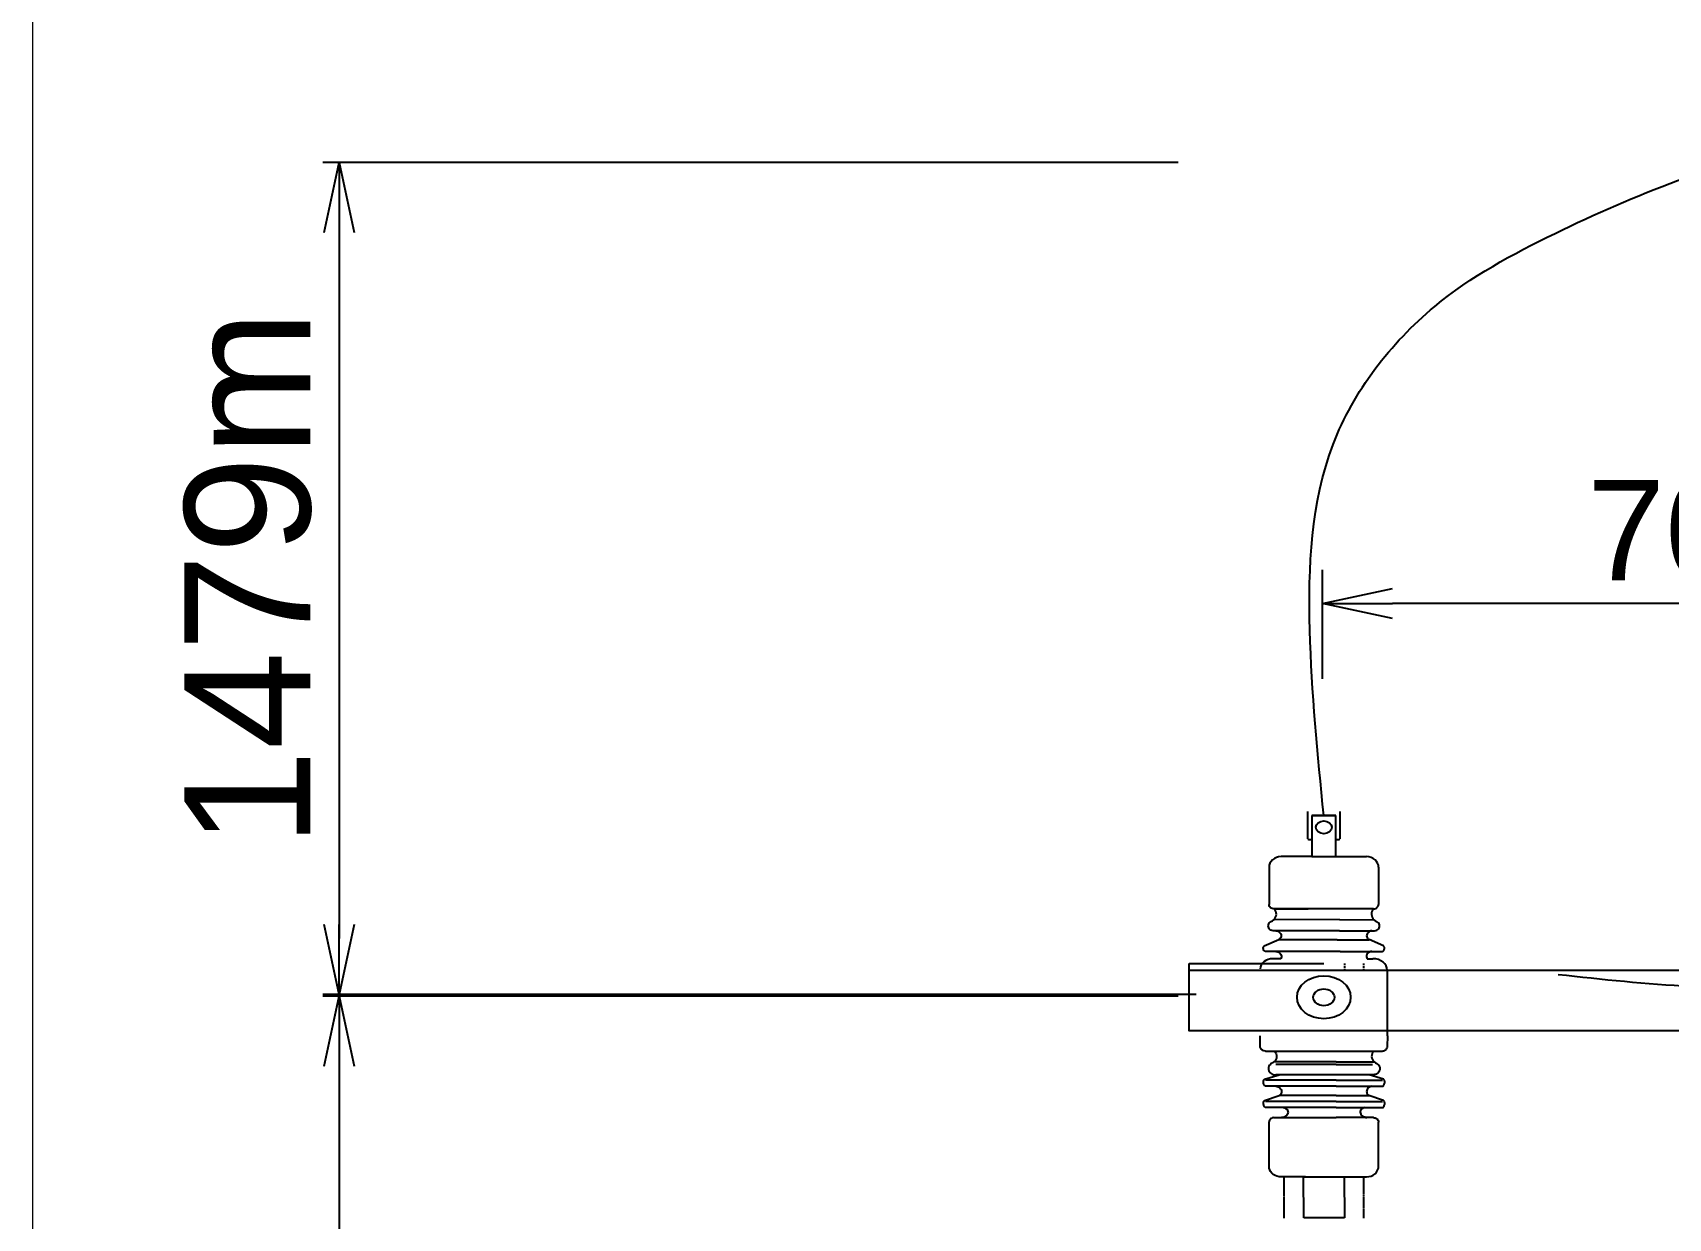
# Model space of a CAD drawing. Header units: millimetres. Extents: x 168 to 394, y 129 to 255.
# Drawn here: x 167.524 to 169.865, y 232.088 to 233.785 of the extents above; entities that cross this region are included whole.
import ezdxf

# ---------------------------------------------------------------- set-up
doc = ezdxf.new("R2010")
doc.units = ezdxf.units.MM
doc.layers.get('Defpoints').update_dxf_attribs({"color": 1})
for name, color, linetype, lineweight in [('Cotas', 255, 'Continuous', 25), ('Esquemas', 7, 'Continuous', 13), ('Redes', 3, 'Continuous', 25), ('Vestida del Poste', 6, 'Continuous', 25)]:
    doc.layers.add(name, color=color, linetype=linetype, lineweight=lineweight)
doc.styles.add('1.8', font='', dxfattribs={"height": 1.8})
doc.styles.add('RomanS', font='romans.shx')
doc.styles.get('1.8').set_extended_font_data('@Arial Unicode MS')
doc.dimstyles.new('500 mask', dxfattribs={"dimtxt": 0.85, "dimasz": 1, "dimexe": 0.6, "dimexo": 0.4, "dimgap": 0.4, "dimtad": 1, "dimlfac": 0.05, "dimzin": 4, "dimdsep": 46, "dimtxsty": 'RomanS', "dimblk": 'OPEN30', "dimcen": 0.5, "dimdle": 0.001, "dimclrd": 256, "dimclre": 256, "dimclrt": 2, "dimadec": 0, "dimazin": 0, "dimtfac": 1, "dimtix": 1, "dimtofl": 0, "dimtmove": 2, "dimatfit": 3, "dimldrblk": 'OPEN30', "dimfxl": 1, "dimtfill": 1, "dimtolj": 1, "dimtzin": 4, "dimarcsym": 0})

# ---------------------------------------------------------------- blocks, each defined once
blk = doc.blocks.new('A$C68940962')
at = {"color": 1}
for p, q in [((-0.158, 1.939), (-0.158, 2.273)), ((0.157, 2.273), (0.157, 1.939)), ((-0.119, 2.222), (0.117, 2.222)), ((0.117, 2.222), (-0.119, 2.222)), ((-0.119, 2.222), (-0.117, 1.72)), ((0.117, 1.72), (0.117, 2.222)), ((0.117, 1.72), (0.117, 2.222)), ((-0.119, 1.927), (-0.146, 1.927)), ((0.146, 1.927), (0.117, 1.927)), ((-0.534, 1.615), (-0.536, 1.589)), ((-0.527, 1.639), (-0.534, 1.615)), ((-0.516, 1.662), (-0.527, 1.639)), ((-0.501, 1.682), (-0.516, 1.662)), ((-0.483, 1.697), (-0.501, 1.682)), ((-0.463, 1.709), (-0.483, 1.697)), ((-0.442, 1.717), (-0.463, 1.709)), ((-0.418, 1.72), (-0.442, 1.717)), ((-0.117, 1.72), (-0.418, 1.72)), ((-0.117, 1.72), (0.117, 1.72)), ((0.117, 1.72), (0.418, 1.72)), ((0.44, 1.717), (0.418, 1.72)), ((0.463, 1.709), (0.44, 1.717)), ((0.483, 1.697), (0.463, 1.709)), ((0.501, 1.682), (0.483, 1.697)), ((0.515, 1.662), (0.501, 1.682)), ((0.526, 1.639), (0.515, 1.662)), ((0.533, 1.615), (0.526, 1.639)), ((0.535, 1.589), (0.533, 1.615)), ((-0.536, 1.589), (-0.536, 1.133)), ((0.535, 1.589), (0.535, 1.136)), ((-0.535, 1.123), (-0.536, 1.133)), ((-0.532, 1.112), (-0.535, 1.123)), ((0.531, 1.114), (0.534, 1.125)), ((0.534, 1.125), (0.535, 1.136)), ((-0.527, 1.104), (-0.532, 1.112)), ((-0.521, 1.095), (-0.527, 1.104)), ((-0.514, 1.09), (-0.521, 1.095)), ((-0.504, 1.085), (-0.514, 1.09)), ((-0.496, 1.081), (-0.504, 1.085)), ((-0.487, 1.08), (-0.496, 1.081)), ((-0.489, 0.948), (-0.479, 0.963)), ((0.153, 1.08), (-0.487, 1.08)), ((-0.475, 1.065), (-0.484, 1.08)), ((-0.484, 1.08), (-0.153, 1.08)), ((-0.479, 0.963), (-0.471, 0.978)), ((-0.469, 1.048), (-0.475, 1.065)), ((-0.471, 0.978), (-0.466, 0.995)), ((-0.465, 1.031), (-0.469, 1.048)), ((-0.466, 0.995), (-0.464, 1.012)), ((-0.464, 1.012), (-0.465, 1.031)), ((0.484, 1.08), (0.153, 1.08)), ((0.47, 1.048), (0.465, 1.031)), ((0.465, 1.031), (0.465, 1.012)), ((0.465, 1.012), (0.468, 0.995)), ((0.468, 0.995), (0.472, 0.978)), ((0.476, 1.065), (0.47, 1.048)), ((0.472, 0.978), (0.479, 0.963)), ((0.485, 1.08), (0.476, 1.065)), ((0.479, 0.963), (0.49, 0.948)), ((0.484, 1.08), (0.495, 1.081)), ((0.495, 1.081), (0.504, 1.085)), ((0.504, 1.085), (0.513, 1.09)), ((0.513, 1.09), (0.52, 1.097)), ((0.52, 1.097), (0.526, 1.105)), ((0.526, 1.105), (0.531, 1.114)), ((-0.544, 0.874), (-0.542, 0.885)), ((-0.542, 0.86), (-0.544, 0.874)), ((-0.542, 0.885), (-0.539, 0.897)), ((-0.539, 0.85), (-0.542, 0.86)), ((-0.539, 0.897), (-0.533, 0.909)), ((-0.534, 0.839), (-0.539, 0.85)), ((-0.527, 0.83), (-0.534, 0.839)), ((-0.533, 0.909), (-0.525, 0.919)), ((-0.517, 0.821), (-0.527, 0.83)), ((-0.525, 0.919), (-0.516, 0.927)), ((-0.507, 0.817), (-0.517, 0.821)), ((-0.516, 0.927), (-0.502, 0.936)), ((-0.495, 0.813), (-0.507, 0.817)), ((-0.502, 0.936), (-0.489, 0.948)), ((-0.483, 0.812), (-0.495, 0.813)), ((0.154, 0.951), (-0.488, 0.949)), ((-0.471, 0.813), (-0.483, 0.812)), ((0.154, 0.813), (-0.471, 0.813)), ((-0.469, 0.813), (-0.459, 0.811)), ((-0.459, 0.811), (-0.449, 0.807)), ((-0.449, 0.807), (-0.44, 0.801)), ((-0.44, 0.801), (-0.432, 0.793)), ((0.154, 0.951), (0.489, 0.949)), ((0.154, 0.813), (0.472, 0.813)), ((0.442, 0.801), (0.433, 0.793)), ((0.45, 0.807), (0.442, 0.801)), ((0.46, 0.811), (0.45, 0.807)), ((0.47, 0.813), (0.46, 0.811)), ((0.472, 0.813), (0.484, 0.812)), ((0.484, 0.812), (0.496, 0.813)), ((0.49, 0.948), (0.503, 0.936)), ((0.496, 0.813), (0.508, 0.817)), ((0.503, 0.936), (0.516, 0.927)), ((0.508, 0.817), (0.519, 0.821)), ((0.526, 0.919), (0.516, 0.927)), ((0.519, 0.821), (0.527, 0.83)), ((0.534, 0.909), (0.526, 0.919)), ((0.527, 0.83), (0.535, 0.839)), ((0.54, 0.897), (0.534, 0.909)), ((0.535, 0.839), (0.54, 0.85)), ((0.544, 0.885), (0.54, 0.897)), ((0.54, 0.85), (0.544, 0.86)), ((0.545, 0.874), (0.544, 0.885)), ((0.544, 0.86), (0.545, 0.874)), ((-0.582, 0.628), (-0.44, 0.705)), ((-0.432, 0.712), (-0.44, 0.705)), ((0.131, 0.704), (-0.44, 0.704)), ((-0.432, 0.793), (-0.426, 0.784)), ((-0.426, 0.72), (-0.432, 0.712)), ((-0.426, 0.784), (-0.421, 0.774)), ((-0.421, 0.73), (-0.426, 0.72)), ((-0.421, 0.774), (-0.418, 0.763)), ((-0.418, 0.741), (-0.421, 0.73)), ((-0.418, 0.763), (-0.417, 0.752)), ((-0.417, 0.752), (-0.418, 0.741)), ((0.131, 0.704), (0.442, 0.704)), ((0.419, 0.763), (0.418, 0.752)), ((0.418, 0.752), (0.419, 0.741)), ((0.423, 0.774), (0.419, 0.763)), ((0.419, 0.741), (0.423, 0.73)), ((0.427, 0.784), (0.423, 0.774)), ((0.423, 0.73), (0.427, 0.72)), ((0.433, 0.793), (0.427, 0.784)), ((0.427, 0.72), (0.433, 0.712)), ((0.433, 0.712), (0.442, 0.705)), ((0.582, 0.628), (0.442, 0.705)), ((-0.592, 0.605), (-0.591, 0.611)), ((-0.592, 0.599), (-0.592, 0.605)), ((-0.591, 0.592), (-0.592, 0.599)), ((-0.591, 0.611), (-0.59, 0.617)), ((-0.59, 0.586), (-0.591, 0.592)), ((-0.59, 0.617), (-0.587, 0.622)), ((-0.589, 0.579), (-0.59, 0.586)), ((-0.585, 0.574), (-0.589, 0.579)), ((-0.587, 0.622), (-0.584, 0.625)), ((-0.583, 0.57), (-0.585, 0.574)), ((-0.584, 0.625), (-0.582, 0.628)), ((-0.579, 0.566), (-0.583, 0.57)), ((-0.576, 0.563), (-0.579, 0.566)), ((-0.572, 0.561), (-0.576, 0.563)), ((0.16, 0.561), (-0.572, 0.561)), ((-0.469, 0.561), (-0.459, 0.56)), ((-0.459, 0.56), (-0.45, 0.555)), ((-0.45, 0.555), (-0.44, 0.551)), ((-0.44, 0.551), (-0.432, 0.544)), ((-0.432, 0.544), (-0.426, 0.534)), ((-0.426, 0.534), (-0.42, 0.525)), ((-0.418, 0.482), (-0.421, 0.472)), ((-0.42, 0.525), (-0.417, 0.514)), ((-0.415, 0.493), (-0.418, 0.482)), ((-0.417, 0.514), (-0.415, 0.503)), ((-0.415, 0.503), (-0.415, 0.493)), ((0.16, 0.561), (0.572, 0.561)), ((0.418, 0.514), (0.417, 0.503)), ((0.417, 0.503), (0.417, 0.493)), ((0.417, 0.493), (0.419, 0.482)), ((0.421, 0.525), (0.418, 0.514)), ((0.419, 0.482), (0.423, 0.472)), ((0.427, 0.534), (0.421, 0.525)), ((0.433, 0.544), (0.427, 0.534)), ((0.442, 0.551), (0.433, 0.544)), ((0.45, 0.555), (0.442, 0.551)), ((0.46, 0.56), (0.45, 0.555)), ((0.47, 0.561), (0.46, 0.56)), ((0.572, 0.561), (0.577, 0.563)), ((0.577, 0.563), (0.58, 0.566)), ((0.58, 0.566), (0.584, 0.57)), ((0.585, 0.625), (0.582, 0.628)), ((0.584, 0.57), (0.586, 0.574)), ((0.587, 0.622), (0.585, 0.625)), ((0.586, 0.574), (0.589, 0.579)), ((0.59, 0.617), (0.587, 0.622)), ((0.589, 0.579), (0.591, 0.586)), ((0.592, 0.611), (0.59, 0.617)), ((0.591, 0.586), (0.592, 0.592)), ((0.593, 0.605), (0.592, 0.611)), ((0.592, 0.592), (0.593, 0.599)), ((0.593, 0.599), (0.593, 0.605)), ((-1.316, -0.383), (-1.316, 0.413)), ((-1.316, 0.413), (-1.198, 0.413)), ((-1.316, 0.333), (-1.198, 0.333)), ((-1.198, 0.413), (-0.001, 0.413)), ((-1.198, 0.333), (-0.001, 0.333)), ((-0.421, 0.472), (-0.498, 0.472)), ((0.203, 0.413), (0.203, 0.396)), ((0.203, 0.384), (0.203, 0.362)), ((0.203, 0.35), (0.203, 0.333)), ((0.388, 0.413), (0.388, 0.396)), ((0.388, 0.384), (0.388, 0.362)), ((0.388, 0.35), (0.388, 0.333)), ((0.423, 0.472), (0.478, 0.472)), ((0.621, -0.472), (0.621, 0.33)), ((-0.622, -0.603), (-0.621, -0.472)), ((0.621, -0.472), (0.62, -0.603)), ((-0.621, -0.614), (-0.622, -0.603)), ((-0.617, -0.623), (-0.621, -0.614)), ((-0.614, -0.634), (-0.617, -0.623)), ((-0.606, -0.642), (-0.614, -0.634)), ((0.606, -0.642), (0.612, -0.634)), ((0.612, -0.634), (0.617, -0.623)), ((0.617, -0.623), (0.621, -0.614)), ((0.621, -0.614), (0.621, -0.603)), ((-0.599, -0.648), (-0.606, -0.642)), ((-0.591, -0.654), (-0.599, -0.648)), ((-0.582, -0.656), (-0.591, -0.654)), ((-0.571, -0.658), (-0.582, -0.656)), ((-0.571, -0.658), (0, -0.658)), ((-0.488, -0.79), (-0.5, -0.802)), ((-0.477, -0.776), (-0.488, -0.79)), ((0.119, -0.788), (-0.485, -0.788)), ((-0.482, -0.659), (-0.474, -0.673)), ((-0.47, -0.761), (-0.477, -0.776)), ((-0.474, -0.673), (-0.466, -0.69)), ((-0.464, -0.743), (-0.47, -0.761)), ((-0.466, -0.69), (-0.463, -0.707)), ((-0.462, -0.725), (-0.464, -0.743)), ((-0.463, -0.707), (-0.462, -0.725)), ((0, -0.658), (0.571, -0.658)), ((0.119, -0.788), (0.49, -0.788)), ((0.468, -0.707), (0.466, -0.725)), ((0.466, -0.725), (0.469, -0.743)), ((0.471, -0.69), (0.468, -0.707)), ((0.469, -0.743), (0.474, -0.761)), ((0.477, -0.673), (0.471, -0.69)), ((0.474, -0.761), (0.482, -0.776)), ((0.487, -0.659), (0.477, -0.673)), ((0.482, -0.776), (0.493, -0.79)), ((0.493, -0.79), (0.504, -0.802)), ((0.571, -0.658), (0.58, -0.656)), ((0.58, -0.656), (0.59, -0.654)), ((0.59, -0.654), (0.599, -0.648)), ((0.599, -0.648), (0.606, -0.642)), ((-0.579, -1), (-0.438, -0.947)), ((-0.541, -0.856), (-0.542, -0.87)), ((-0.542, -0.87), (-0.541, -0.884)), ((-0.538, -0.843), (-0.541, -0.856)), ((-0.541, -0.884), (-0.539, -0.898)), ((-0.539, -0.898), (-0.533, -0.911)), ((-0.532, -0.831), (-0.538, -0.843)), ((-0.533, -0.911), (-0.526, -0.922)), ((-0.523, -0.82), (-0.532, -0.831)), ((-0.526, -0.922), (-0.516, -0.933)), ((-0.514, -0.811), (-0.523, -0.82)), ((-0.516, -0.933), (-0.506, -0.94)), ((-0.5, -0.802), (-0.514, -0.811)), ((-0.506, -0.94), (-0.494, -0.945)), ((-0.494, -0.945), (-0.482, -0.947)), ((-0.482, -0.947), (-0.47, -0.947)), ((0.119, -0.821), (-0.47, -0.821)), ((0.119, -0.947), (-0.47, -0.947)), ((0.119, -0.821), (0.475, -0.821)), ((0.475, -0.947), (0.119, -0.947)), ((0.584, -1), (0.443, -0.947)), ((0.487, -0.947), (0.475, -0.947)), ((0.498, -0.945), (0.487, -0.947)), ((0.51, -0.94), (0.498, -0.945)), ((0.504, -0.802), (0.519, -0.811)), ((0.521, -0.933), (0.51, -0.94)), ((0.519, -0.811), (0.528, -0.82)), ((0.531, -0.922), (0.521, -0.933)), ((0.528, -0.82), (0.536, -0.831)), ((0.538, -0.911), (0.531, -0.922)), ((0.536, -0.831), (0.542, -0.843)), ((0.542, -0.898), (0.538, -0.911)), ((0.542, -0.843), (0.546, -0.856)), ((0.546, -0.884), (0.542, -0.898)), ((0.546, -0.856), (0.547, -0.87)), ((0.547, -0.87), (0.546, -0.884)), ((-0.59, -1.029), (-0.589, -1.021)), ((-0.59, -1.037), (-0.59, -1.029)), ((-0.59, -1.046), (-0.59, -1.037)), ((-0.589, -1.055), (-0.59, -1.046)), ((-0.589, -1.021), (-0.587, -1.014)), ((-0.586, -1.063), (-0.589, -1.055)), ((-0.587, -1.014), (-0.585, -1.008)), ((-0.584, -1.071), (-0.586, -1.063)), ((-0.585, -1.008), (-0.583, -1.003)), ((-0.58, -1.076), (-0.584, -1.071)), ((-0.583, -1.003), (-0.579, -1)), ((-0.577, -1.082), (-0.58, -1.076)), ((-0.573, -1.086), (-0.577, -1.082)), ((-0.57, -1.088), (-0.573, -1.086)), ((0.119, -1.011), (-0.57, -1.011)), ((0.119, -1.088), (-0.57, -1.088)), ((-0.468, -1.088), (-0.457, -1.091)), ((-0.457, -1.091), (-0.446, -1.094)), ((-0.446, -1.094), (-0.438, -1.1)), ((-0.438, -1.1), (-0.43, -1.108)), ((-0.43, -1.108), (-0.423, -1.118)), ((-0.423, -1.118), (-0.418, -1.127)), ((0.119, -1.011), (0.574, -1.011)), ((0.119, -1.088), (0.574, -1.088)), ((0.427, -1.117), (0.423, -1.127)), ((0.434, -1.108), (0.427, -1.117)), ((0.443, -1.1), (0.434, -1.108)), ((0.452, -1.094), (0.443, -1.1)), ((0.462, -1.091), (0.452, -1.094)), ((0.472, -1.088), (0.462, -1.091)), ((0.574, -1.088), (0.578, -1.086)), ((0.578, -1.086), (0.583, -1.082)), ((0.583, -1.082), (0.585, -1.076)), ((0.587, -1.003), (0.584, -1)), ((0.585, -1.076), (0.589, -1.071)), ((0.59, -1.008), (0.587, -1.003)), ((0.589, -1.071), (0.591, -1.063)), ((0.592, -1.014), (0.59, -1.008)), ((0.591, -1.063), (0.593, -1.055)), ((0.593, -1.021), (0.592, -1.014)), ((0.595, -1.029), (0.593, -1.021)), ((0.593, -1.055), (0.595, -1.046)), ((0.595, -1.037), (0.595, -1.029)), ((0.595, -1.046), (0.595, -1.037)), ((-0.589, -1.282), (-0.587, -1.275)), ((-0.587, -1.275), (-0.585, -1.269)), ((-0.585, -1.269), (-0.583, -1.264)), ((-0.583, -1.264), (-0.579, -1.26)), ((-0.579, -1.26), (-0.436, -1.199)), ((0.119, -1.272), (-0.57, -1.272)), ((0.119, -1.199), (-0.438, -1.2)), ((-0.427, -1.192), (-0.436, -1.199)), ((-0.421, -1.183), (-0.427, -1.192)), ((-0.417, -1.173), (-0.421, -1.183)), ((-0.418, -1.127), (-0.414, -1.139)), ((-0.414, -1.162), (-0.417, -1.173)), ((-0.414, -1.139), (-0.413, -1.15)), ((-0.413, -1.15), (-0.414, -1.162)), ((0.119, -1.199), (0.443, -1.2)), ((0.119, -1.272), (0.574, -1.272)), ((0.419, -1.138), (0.418, -1.15)), ((0.418, -1.15), (0.419, -1.162)), ((0.423, -1.127), (0.419, -1.138)), ((0.419, -1.162), (0.421, -1.173)), ((0.421, -1.173), (0.426, -1.183)), ((0.426, -1.183), (0.432, -1.192)), ((0.432, -1.192), (0.439, -1.199)), ((0.584, -1.26), (0.439, -1.199)), ((0.586, -1.264), (0.584, -1.26)), ((0.59, -1.269), (0.586, -1.264)), ((0.592, -1.275), (0.59, -1.269)), ((0.593, -1.282), (0.592, -1.275)), ((-0.59, -1.29), (-0.589, -1.282)), ((-0.59, -1.298), (-0.59, -1.29)), ((-0.589, -1.307), (-0.59, -1.298)), ((-0.587, -1.315), (-0.589, -1.307)), ((-0.586, -1.323), (-0.587, -1.315)), ((-0.583, -1.332), (-0.586, -1.323)), ((-0.58, -1.338), (-0.583, -1.332)), ((-0.577, -1.343), (-0.58, -1.338)), ((-0.573, -1.347), (-0.577, -1.343)), ((-0.57, -1.349), (-0.573, -1.347)), ((0.119, -1.349), (-0.57, -1.349)), ((-0.395, -1.349), (-0.385, -1.353)), ((-0.385, -1.353), (-0.374, -1.358)), ((-0.374, -1.358), (-0.366, -1.365)), ((-0.366, -1.365), (-0.358, -1.373)), ((-0.356, -1.429), (-0.363, -1.44)), ((-0.358, -1.373), (-0.354, -1.384)), ((-0.352, -1.418), (-0.356, -1.429)), ((-0.354, -1.384), (-0.351, -1.395)), ((-0.35, -1.406), (-0.352, -1.418)), ((-0.351, -1.395), (-0.35, -1.406)), ((0.119, -1.349), (0.574, -1.349)), ((0.356, -1.395), (0.355, -1.406)), ((0.355, -1.406), (0.357, -1.417)), ((0.358, -1.384), (0.356, -1.395)), ((0.357, -1.417), (0.361, -1.429)), ((0.363, -1.373), (0.358, -1.384)), ((0.361, -1.429), (0.368, -1.44)), ((0.37, -1.365), (0.363, -1.373)), ((0.38, -1.358), (0.37, -1.365)), ((0.389, -1.353), (0.38, -1.358)), ((0.401, -1.349), (0.389, -1.353)), ((0.574, -1.349), (0.578, -1.347)), ((0.578, -1.347), (0.582, -1.343)), ((0.582, -1.343), (0.585, -1.338)), ((0.585, -1.338), (0.589, -1.332)), ((0.589, -1.332), (0.591, -1.323)), ((0.591, -1.323), (0.593, -1.315)), ((0.595, -1.29), (0.593, -1.282)), ((0.593, -1.315), (0.595, -1.307)), ((0.595, -1.298), (0.595, -1.29)), ((0.595, -1.307), (0.595, -1.298)), ((-0.535, -1.513), (-0.536, -1.523)), ((-0.536, -2.065), (-0.536, -1.523)), ((-0.532, -1.503), (-0.535, -1.513)), ((-0.527, -1.494), (-0.532, -1.503)), ((-0.521, -1.486), (-0.527, -1.494)), ((-0.514, -1.48), (-0.521, -1.486)), ((-0.506, -1.475), (-0.514, -1.48)), ((-0.496, -1.472), (-0.506, -1.475)), ((-0.487, -1.47), (-0.496, -1.472)), ((-0.487, -1.47), (-0.116, -1.47)), ((-0.484, -1.47), (0.119, -1.47)), ((-0.404, -1.468), (-0.415, -1.47)), ((-0.392, -1.465), (-0.404, -1.468)), ((-0.381, -1.457), (-0.392, -1.465)), ((-0.371, -1.449), (-0.381, -1.457)), ((-0.363, -1.44), (-0.371, -1.449)), ((0.484, -1.47), (0.119, -1.47)), ((0.368, -1.44), (0.375, -1.449)), ((0.375, -1.449), (0.385, -1.457)), ((0.385, -1.457), (0.396, -1.463)), ((0.396, -1.463), (0.407, -1.468)), ((0.407, -1.468), (0.42, -1.47)), ((0.484, -1.47), (0.494, -1.472)), ((0.494, -1.472), (0.503, -1.475)), ((0.503, -1.475), (0.513, -1.48)), ((0.513, -1.48), (0.52, -1.487)), ((0.52, -1.487), (0.526, -1.495)), ((0.526, -1.495), (0.531, -1.505)), ((0.531, -1.505), (0.533, -1.516)), ((0.533, -1.516), (0.534, -1.526)), ((0.535, -2.065), (0.534, -1.526)), ((-0.534, -2.088), (-0.536, -2.065)), ((0.533, -2.09), (0.535, -2.065)), ((-0.529, -2.11), (-0.534, -2.088)), ((-0.52, -2.13), (-0.529, -2.11)), ((-0.508, -2.148), (-0.52, -2.13)), ((-0.494, -2.165), (-0.508, -2.148)), ((-0.477, -2.178), (-0.494, -2.165)), ((-0.458, -2.187), (-0.477, -2.178)), ((-0.438, -2.193), (-0.458, -2.187)), ((-0.418, -2.196), (-0.438, -2.193)), ((-0.179, -2.196), (-0.418, -2.196)), ((-0.389, -2.196), (-0.389, -2.191)), ((-0.389, -2.202), (-0.389, -2.198)), ((-0.389, -2.209), (-0.389, -2.204)), ((-0.389, -2.216), (-0.389, -2.211)), ((-0.389, -2.222), (-0.389, -2.218)), ((-0.389, -2.229), (-0.389, -2.224)), ((-0.389, -2.235), (-0.389, -2.231)), ((-0.389, -2.242), (-0.389, -2.237)), ((-0.197, -2.696), (-0.199, -2.196)), ((-0.199, -2.196), (0.12, -2.196)), ((0.12, -2.196), (0.198, -2.196)), ((0.178, -2.196), (0.417, -2.196)), ((0.198, -2.196), (0.201, -2.696)), ((0.392, -2.196), (0.392, -2.192)), ((0.392, -2.203), (0.392, -2.198)), ((0.392, -2.209), (0.392, -2.205)), ((0.392, -2.216), (0.392, -2.211)), ((0.392, -2.223), (0.392, -2.218)), ((0.392, -2.229), (0.392, -2.225)), ((0.392, -2.236), (0.392, -2.231)), ((0.417, -2.196), (0.44, -2.192)), ((0.44, -2.192), (0.463, -2.185)), ((0.463, -2.185), (0.483, -2.173)), ((0.483, -2.173), (0.501, -2.156)), ((0.501, -2.156), (0.515, -2.137)), ((0.515, -2.137), (0.526, -2.115)), ((0.526, -2.115), (0.533, -2.09)), ((-0.389, -2.249), (-0.389, -2.244)), ((-0.389, -2.255), (-0.389, -2.25)), ((-0.389, -2.262), (-0.389, -2.257)), ((-0.389, -2.268), (-0.389, -2.264)), ((-0.389, -2.275), (-0.389, -2.27)), ((-0.389, -2.282), (-0.389, -2.278)), ((-0.389, -2.288), (-0.389, -2.283)), ((-0.389, -2.295), (-0.389, -2.291)), ((-0.389, -2.301), (-0.389, -2.298)), ((-0.389, -2.308), (-0.389, -2.304)), ((-0.389, -2.316), (-0.389, -2.311)), ((-0.389, -2.321), (-0.389, -2.317)), ((-0.389, -2.329), (-0.389, -2.324)), ((-0.389, -2.334), (-0.389, -2.331)), ((-0.389, -2.342), (-0.389, -2.337)), ((-0.389, -2.349), (-0.389, -2.344)), ((-0.389, -2.355), (-0.389, -2.35)), ((-0.389, -2.362), (-0.389, -2.357)), ((-0.389, -2.368), (-0.389, -2.364)), ((-0.389, -2.375), (-0.389, -2.37)), ((-0.389, -2.382), (-0.389, -2.377)), ((-0.389, -2.388), (-0.389, -2.383)), ((-0.389, -2.395), (-0.389, -2.39)), ((-0.389, -2.401), (-0.389, -2.397)), ((0.392, -2.242), (0.392, -2.238)), ((0.392, -2.249), (0.392, -2.244)), ((0.392, -2.256), (0.392, -2.251)), ((0.392, -2.262), (0.392, -2.259)), ((0.392, -2.269), (0.392, -2.264)), ((0.392, -2.275), (0.392, -2.272)), ((0.392, -2.282), (0.392, -2.278)), ((0.392, -2.289), (0.392, -2.285)), ((0.392, -2.295), (0.392, -2.291)), ((0.392, -2.302), (0.392, -2.298)), ((0.392, -2.308), (0.392, -2.305)), ((0.392, -2.316), (0.392, -2.311)), ((0.392, -2.323), (0.392, -2.318)), ((0.392, -2.329), (0.392, -2.324)), ((0.392, -2.336), (0.392, -2.331)), ((0.392, -2.342), (0.392, -2.338)), ((0.392, -2.349), (0.392, -2.344)), ((0.392, -2.356), (0.392, -2.351)), ((0.392, -2.362), (0.392, -2.357)), ((0.392, -2.369), (0.392, -2.364)), ((0.392, -2.375), (0.392, -2.371)), ((0.392, -2.382), (0.392, -2.377)), ((0.392, -2.389), (0.392, -2.384)), ((0.392, -2.395), (0.392, -2.39)), ((0.392, -2.402), (0.392, -2.397)), ((-0.389, -2.408), (-0.389, -2.403)), ((-0.389, -2.414), (-0.389, -2.41)), ((-0.389, -2.421), (-0.389, -2.416)), ((-0.389, -2.428), (-0.389, -2.424)), ((-0.389, -2.434), (-0.389, -2.431)), ((-0.389, -2.441), (-0.389, -2.437)), ((-0.389, -2.447), (-0.389, -2.444)), ((-0.389, -2.454), (-0.389, -2.45)), ((-0.389, -2.461), (-0.389, -2.457)), ((-0.389, -2.467), (-0.389, -2.463)), ((-0.389, -2.475), (-0.389, -2.47)), ((-0.389, -2.48), (-0.389, -2.477)), ((-0.389, -2.488), (-0.389, -2.483)), ((-0.389, -2.495), (-0.389, -2.49)), ((-0.389, -2.501), (-0.389, -2.496)), ((-0.389, -2.508), (-0.389, -2.503)), ((-0.389, -2.514), (-0.389, -2.51)), ((-0.389, -2.521), (-0.389, -2.516)), ((-0.389, -2.528), (-0.389, -2.523)), ((-0.389, -2.534), (-0.389, -2.529)), ((-0.389, -2.541), (-0.389, -2.536)), ((-0.389, -2.547), (-0.389, -2.543)), ((-0.389, -2.554), (-0.389, -2.549)), ((-0.389, -2.561), (-0.389, -2.556)), ((0.392, -2.408), (0.392, -2.405)), ((0.392, -2.415), (0.392, -2.41)), ((0.392, -2.421), (0.392, -2.418)), ((0.392, -2.428), (0.392, -2.424)), ((0.392, -2.435), (0.392, -2.431)), ((0.392, -2.441), (0.392, -2.438)), ((0.392, -2.448), (0.392, -2.444)), ((0.392, -2.454), (0.392, -2.451)), ((0.392, -2.461), (0.392, -2.457)), ((0.392, -2.469), (0.392, -2.464)), ((0.392, -2.475), (0.392, -2.471)), ((0.392, -2.482), (0.392, -2.477)), ((0.392, -2.488), (0.392, -2.484)), ((0.392, -2.495), (0.392, -2.49)), ((0.392, -2.502), (0.392, -2.497)), ((0.392, -2.508), (0.392, -2.503)), ((0.392, -2.515), (0.392, -2.51)), ((0.392, -2.521), (0.392, -2.517)), ((0.392, -2.528), (0.392, -2.523)), ((0.392, -2.535), (0.392, -2.53)), ((0.392, -2.541), (0.392, -2.536)), ((0.392, -2.548), (0.392, -2.543)), ((0.392, -2.554), (0.392, -2.55)), ((0.392, -2.561), (0.392, -2.556)), ((-0.389, -2.567), (-0.389, -2.562)), ((-0.389, -2.574), (-0.389, -2.569)), ((-0.389, -2.58), (-0.389, -2.577)), ((-0.389, -2.587), (-0.389, -2.583)), ((-0.389, -2.594), (-0.389, -2.59)), ((-0.389, -2.6), (-0.389, -2.596)), ((-0.389, -2.607), (-0.389, -2.603)), ((-0.389, -2.613), (-0.389, -2.61)), ((-0.389, -2.621), (-0.389, -2.616)), ((-0.389, -2.626), (-0.389, -2.623)), ((-0.389, -2.634), (-0.389, -2.629)), ((-0.389, -2.641), (-0.389, -2.636)), ((-0.389, -2.647), (-0.389, -2.643)), ((-0.389, -2.654), (-0.389, -2.649)), ((-0.389, -2.66), (-0.389, -2.656)), ((-0.389, -2.667), (-0.389, -2.662)), ((-0.389, -2.674), (-0.389, -2.669)), ((-0.389, -2.68), (-0.389, -2.675)), ((-0.389, -2.687), (-0.389, -2.682)), ((-0.389, -2.693), (-0.389, -2.689)), ((-0.389, -2.7), (-0.389, -2.695)), ((0.201, -2.696), (-0.197, -2.696)), ((0.201, -2.696), (0.12, -2.696)), ((0.392, -2.568), (0.392, -2.564)), ((0.392, -2.574), (0.392, -2.569)), ((0.392, -2.581), (0.392, -2.577)), ((0.392, -2.587), (0.392, -2.584)), ((0.392, -2.594), (0.392, -2.59)), ((0.392, -2.602), (0.392, -2.597)), ((0.392, -2.607), (0.392, -2.603)), ((0.392, -2.615), (0.392, -2.61)), ((0.392, -2.621), (0.392, -2.617)), ((0.392, -2.628), (0.392, -2.623)), ((0.392, -2.634), (0.392, -2.63)), ((0.392, -2.641), (0.392, -2.636)), ((0.392, -2.648), (0.392, -2.643)), ((0.392, -2.654), (0.392, -2.65)), ((0.392, -2.661), (0.392, -2.656)), ((0.392, -2.667), (0.392, -2.663)), ((0.392, -2.674), (0.392, -2.669)), ((0.392, -2.681), (0.392, -2.676)), ((0.392, -2.687), (0.392, -2.683)), ((0.392, -2.694), (0.392, -2.689)), ((0.392, -2.7), (0.392, -2.696))]:
    blk.add_line(p, q, dxfattribs=at)
for centre, radius in [((0, 2.078), 0.0783), ((0, 0), 0.262), ((0, 0), 0.103)]:
    blk.add_circle(centre, radius, dxfattribs=at)
for centre, radius, start, end in [((-0.146, 1.939), 0.0107, 180, 270), ((0.146, 1.939), 0.0107, 270, 0), ((-0.498, 0.349), 0.123, 90, 180), ((0.478, 0.33), 0.142, 0, 90)]:
    blk.add_arc(centre, radius, start, end, dxfattribs=at)
blk = doc.blocks.new('_Open30')
at = {"color": 0, "linetype": 'ByBlock', "lineweight": -2}
for p, q in [((-1, 0.268), (0, 0)), ((0, 0), (-1, -0.268)), ((0, 0), (-1, 0))]:
    blk.add_line(p, q, dxfattribs=at)
blk = doc.blocks.new('*D146')
at = {"layer": 'Cotas', "lineweight": -2, "transparency": 16777216}
for p, q in [((-74.018, 119.893), (-86.626, 119.893)), ((-86.026, 118.893), (-86.026, 99.061)), ((-73.761, 98.061), (-86.626, 98.061))]:
    blk.add_line(p, q, dxfattribs=at)
at = {"layer": 'Defpoints', "color": 0, "transparency": 16777216}
for p in [(-73.618, 119.893), (-86.026, 98.061), (-73.361, 98.061)]:
    blk.add_point(p, dxfattribs=at)
at = {"layer": 'Cotas', "lineweight": -2, "transparency": 16777216}
for p, rotation in [((-86.026, 119.893), 90), ((-86.026, 98.061), 270)]:
    blk.add_blockref('_Open30', p, dxfattribs=dict(at, rotation=rotation))
at = {"layer": 'Cotas', "transparency": 16777216, "insert": (-87.326, 108.977), "char_height": 1.8, "width": 11.02178, "attachment_point": 5, "rotation": 90, "style": '1.8', "bg_fill": 3, "box_fill_scale": 1.1, "bg_fill_color": 256, "bg_fill_true_color": 13158600, "bg_fill_transparency": 0}
blk.add_mtext('\\A1;1000m', dxfattribs=at)
blk = doc.blocks.new('*D147')
at = {"layer": 'Cotas', "lineweight": -2, "transparency": 16777216}
for p, q in [((-74.018, 134.813), (-86.626, 134.813)), ((-86.026, 133.813), (-86.026, 120.925)), ((-73.761, 119.925), (-86.626, 119.925))]:
    blk.add_line(p, q, dxfattribs=at)
at = {"layer": 'Defpoints', "color": 0, "transparency": 16777216}
for p in [(-73.618, 134.813), (-86.026, 119.925), (-73.361, 119.925)]:
    blk.add_point(p, dxfattribs=at)
at = {"layer": 'Cotas', "lineweight": -2, "transparency": 16777216}
for p, rotation in [((-86.026, 134.813), 90), ((-86.026, 119.925), 270)]:
    blk.add_blockref('_Open30', p, dxfattribs=dict(at, rotation=rotation))
at = {"layer": 'Cotas', "transparency": 16777216, "insert": (-87.326, 127.369), "char_height": 1.8, "width": 18.52113, "attachment_point": 5, "rotation": 90, "style": '1.8', "bg_fill": 3, "box_fill_scale": 1.1, "bg_fill_color": 256, "bg_fill_true_color": 13158600, "bg_fill_transparency": 0}
blk.add_mtext('\\A1;1479m', dxfattribs=at)
blk = doc.blocks.new('*D148')
at = {"layer": 'Cotas', "lineweight": -2, "transparency": 16777216}
for p, q in [((-71.951, 125.575), (-71.951, 127.521)), ((-61.027, 125.575), (-61.027, 127.521)), ((-62.027, 126.921), (-70.951, 126.921))]:
    blk.add_line(p, q, dxfattribs=at)
at = {"layer": 'Defpoints', "color": 0, "transparency": 16777216}
for p in [(-71.951, 126.921), (-71.951, 125.175), (-61.027, 125.175)]:
    blk.add_point(p, dxfattribs=at)
at = {"layer": 'Cotas', "lineweight": -2, "transparency": 16777216, "rotation": 180}
blk.add_blockref('_Open30', (-71.951, 126.921), dxfattribs=at)
at = {"layer": 'Cotas', "lineweight": -2, "transparency": 16777216}
blk.add_blockref('_Open30', (-61.027, 126.921), dxfattribs=at)
at = {"layer": 'Cotas', "transparency": 16777216, "insert": (-66.489, 128.221), "char_height": 1.8, "attachment_point": 5, "style": '1.8', "bg_fill": 3, "box_fill_scale": 1.1, "bg_fill_color": 256, "bg_fill_true_color": 13158600, "bg_fill_transparency": 0}
blk.add_mtext('\\A1;700', dxfattribs=at)
blk = doc.blocks.new('A$C635864E5')
at = {"layer": 'Redes'}
for points in [[(-71.934, 123.125, -0.001), (-72.133, 126.443, -0.001), (-71.8, 129.767, -0.001), (-70.346, 132.237, -0.001), (-68.625, 133.545, -0.001), (-66.87, 134.491, -0.001), (-64.93, 135.302, -0.001)], [(-53.572, 117.587, -0.001), (-53.869, 118.72, -0.001), (-54.427, 119.824, -0.001), (-55.395, 120.289, -0.001), (-56.947, 120.217, -0.001), (-57.91, 120.268, -0.001), (-59.071, 120.159, -0.001), (-60.097, 120.188, -0.001), (-62.618, 120.217, -0.001), (-66.684, 120.068, -0.001), (-68.581, 120.278, -0.001)]]:
    blk.add_spline(points, degree=3, dxfattribs=at)
at = {"layer": 'Vestida del Poste', "elevation": -0.001}
blk.add_lwpolyline([(-73.86, 120.36), (-34.239, 120.36), (-34.239, 119.273), (-73.86, 119.273)], close=True, dxfattribs=at)
at = {"layer": 'Vestida del Poste', "xscale": 1.464100000000001, "yscale": 1.464100000000001, "zscale": 1.464100000000001}
blk.add_blockref('A$C68940962', (-71.933, 119.873, -0.001), dxfattribs=at)
at = {"layer": 'Cotas'}
for base, p1, p2, angle, text, picture, middle in [((-71.951, 126.921, -0.001), (-61.027, 125.175, -0.001), (-71.951, 125.175, -0.001), 180, '700', '*D148', (-66.489, 128.221, -0.001)), ((-86.026, 98.061, -0.001), (-73.618, 119.893, -0.001), (-73.361, 98.061, -0.001), 270, '1000m', '*D146', (-87.326, 108.977, -0.001))]:
    dim = blk.add_linear_dim(base=base, p1=p1, p2=p2, angle=angle, text=text, dimstyle='500 mask', override={"dimtxt": 1, "dimtxsty": '1.8', "dimclrt": 256, "dimtfill": 1, "dimtfillclr": 256}, dxfattribs=at)
    dim.commit()
    dim.dimension.update_dxf_attribs({"geometry": picture, "text_midpoint": middle})
dim = blk.add_linear_dim(base=(-86.026, 119.925, -0.001), p1=(-73.618, 134.813, -0.001), p2=(-73.361, 119.925, -0.001), angle=270, text='1479m', dimstyle='500 mask', override={"dimtxt": 1, "dimtxsty": '1.8', "dimclrt": 256, "dimtfill": 1, "dimtfillclr": 256}, dxfattribs=at)
dim.commit()
dim.dimension.update_dxf_attribs({"geometry": '*D147', "text_midpoint": (-87.326, 127.369, -0.001)})

msp = doc.modelspace()

# ---------------------------------------------------------------- block references
at = {"xscale": 0.1, "yscale": 0.08, "zscale": 0.1}
msp.add_blockref('A$C635864E5', (176.56546, 222.81411, 0.00009), dxfattribs=at)

# ---------------------------------------------------------------- next in the draw order: linework, layer by layer
at = {"layer": 'Esquemas'}
msp.add_lwpolyline([(167.52449, 237.37405), (207.55137, 237.24663), (207.55137, 221.80353), (167.52449, 221.93094)], close=True, dxfattribs=at)

doc.saveas('drawing.dxf')
